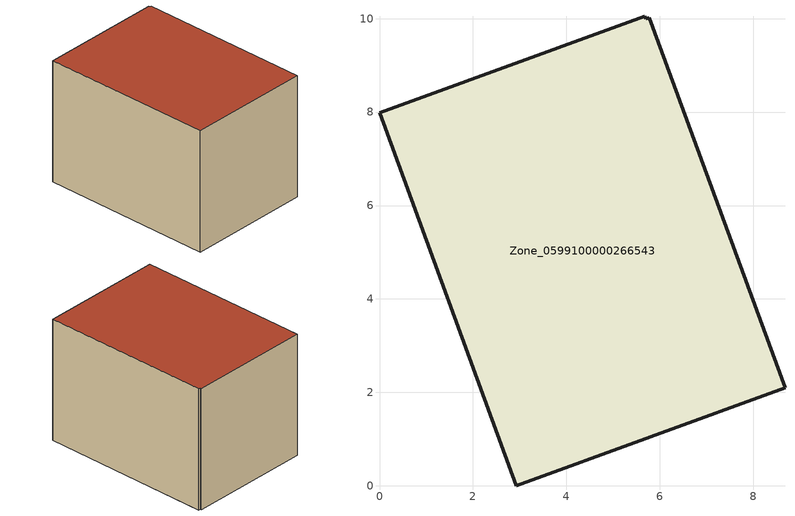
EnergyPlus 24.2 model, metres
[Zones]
Zone_0599100000266543
 floor ground (C_G): 5.77,10.02 8.68,2.1 2.93,0 0,7.98 5.68,10.05 5.7,9.99 z3.77
 wall outside (C_F): 2.93,0 8.68,2.1 5.77,10.02 5.7,9.99 5.68,10.05 0,7.98 2.93,0 z3.77:9.83
 roof outside (C_R): 8.68,2.1 5.77,10.02 5.7,9.99 5.68,10.05 0,7.98 2.93,0 z9.83
[BUILDING]
Pand.0599100000266543: North Axis=0; Terrain=City; Loads Convergence Tolerance Value=0.04; Temperature Convergence Tolerance Value=0.4; Solar Distribution=FullExterior; Maximum Number of Warmup Days=25; Minimum Number of Warmup Days=1
[Site:Location]
Rotterdam.The.Hague.AP_ZH_NLD Design_Conditions: Latitude=51.96; Longitude=4.45; Time Zone=1; Elevation=-4.5
[SITE:GROUNDTEMPERATURE:BUILDINGSURFACE]
18, 18, 18, 18, 18, 18, 18, 18, 18, 18, 18, 18
[MATERIAL] Thermal Absorptance=0.9; Solar Absorptance=0.7; Visible Absorptance=0.7
Name | Roughness | Thickness | Conductivity | Density | Specific Heat
G.TI.1946-1964 | MediumSmooth | 0.15 | 1 | 540 | 1210
F.TI.1946-1964 | Rough | 0.3 | 0.857143 | 1920 | 840
R.TI.1946-1964 | MediumRough | 0.2 | 0.277778 | 1500 | 1000
[CONSTRUCTION]
C_G: G.TI.1946-1964
C_F: F.TI.1946-1964
C_R: R.TI.1946-1964
[ZONE]
Zone_0599100000266543: Type=1; Multiplier=1; Ceiling Height=Autocalculate; Volume=Autocalculate; Floor Area=autocalculate; Part of Total Floor Area=Yes
[ZONEINFILTRATION:DESIGNFLOWRATE]
Infil_Zone_0599100000266543: Zone or ZoneList or Space or SpaceList=Zone_0599100000266543; Schedule=AlwaysOn; Design Flow Rate Calculation Method=Flow/Area; Flow Rate per Floor Area=0.003; Constant Term Coefficient=1; Temperature Term Coefficient=0; Velocity Term Coefficient=0; Velocity Squared Term Coefficient=0
[HVACTEMPLATE:ZONE:IDEALLOADSAIRSYSTEM]
Zone_0599100000266543: Maximum Heating Supply Air Temperature=50; Minimum Cooling Supply Air Temperature=13; Maximum Heating Supply Air Humidity Ratio=0.0156; Minimum Cooling Supply Air Humidity Ratio=0.0077; Heating Limit=NoLimit; Cooling Limit=NoLimit; Dehumidification Control Type=ConstantSensibleHeatRatio; Cooling Sensible Heat Ratio=0.7; Dehumidification Setpoint=60; Humidification Control Type=None; Humidification Setpoint=30; Outdoor Air Method=None; Outdoor Air Flow Rate per Person=0.00944; Outdoor Air Flow Rate per Zone Floor Area=0; Outdoor Air Flow Rate per Zone=0; Demand Controlled Ventilation Type=None; Outdoor Air Economizer Type=NoEconomizer; Heat Recovery Type=None; Sensible Heat Recovery Effectiveness=0.7; Latent Heat Recovery Effectiveness=0.65
[ZONECONTROL:THERMOSTAT]
ThermostatControl_Zone_0599100000266543: Zone or ZoneList=Zone_0599100000266543; Control Type Schedule=DualSetpointControlType; Control 1=Thermostat_Zone_0599100000266543; Temperature Difference Between Cutout And Setpoint=0
[THERMOSTATSETPOINT:DUALSETPOINT]
Thermostat_Zone_0599100000266543: Heating Setpoint Temperature Schedule=HeatingSetpoint_Zone_0599100000266543; Cooling Setpoint Temperature Schedule=CoolingSetpoint_Zone_0599100000266543
[SCHEDULE:COMPACT]
HeatingSetpoint_Zone_0599100000266543: Through: 12/31, For: AllDays, Until: 24:00, 21
CoolingSetpoint_Zone_0599100000266543: Through: 12/31, For: AllDays, Until: 24:00, 24
DualSetpointControlType: Through: 12/31, For: AllDays, Until: 24:00, 4
AlwaysOn: Through: 12/31, For: AllDays, Until: 24:00, 1
